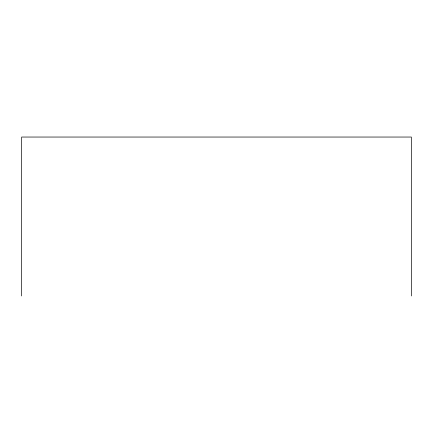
<?xml version="1.0" encoding="UTF-8"?>
<svg xmlns="http://www.w3.org/2000/svg" width="433" height="433" viewBox="0 0 433 433"><rect width="100%" height="100%" fill="white"/><g stroke="black" fill="none" stroke-linecap="round" stroke-linejoin="round"><path stroke-width="0.65" d="M411.35 295.955L411.35 137.044L21.65 137.044L21.65 295.955"/></g></svg>
